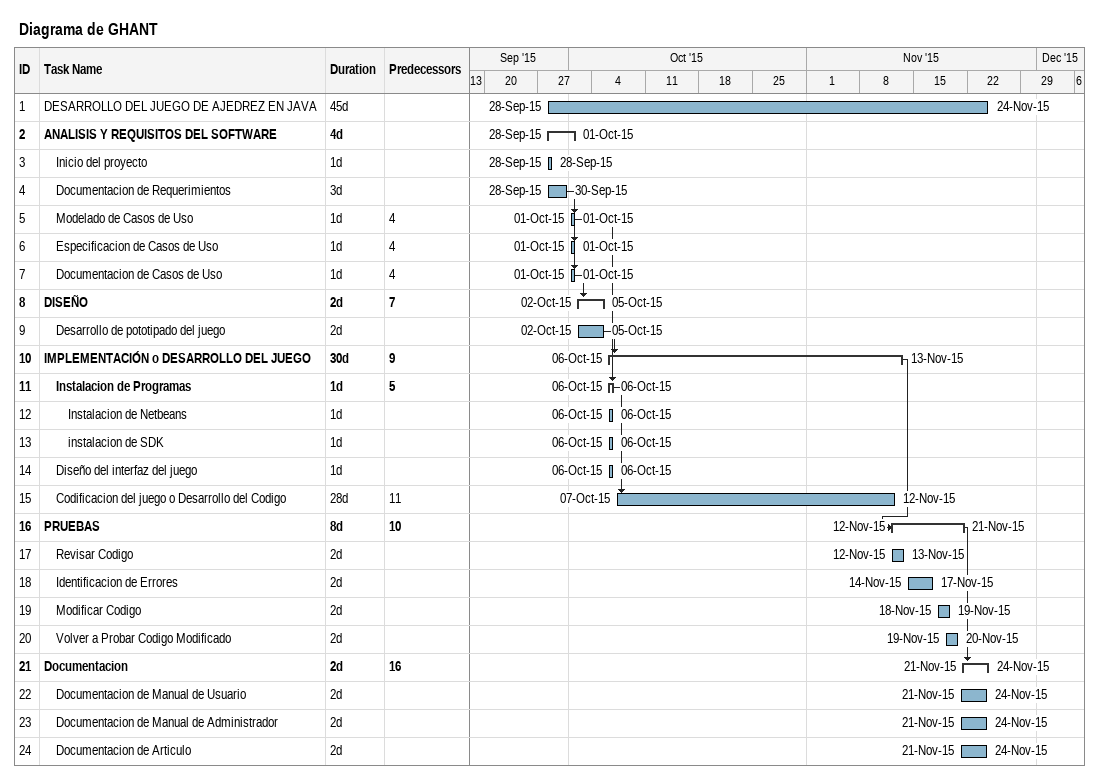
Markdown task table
Diagrama de GHANT

| ID | Level | Task | Duration | Start | Finish | Predecessors |
|---|---|---|---|---|---|---|
| 1 | 1 | DESARROLLO DEL JUEGO DE AJEDREZ EN JAVA | 45d | 2015-09-28 | 2015-11-24 |  |
| 2 | 1 | **ANALISIS Y REQUISITOS DEL SOFTWARE** | 4d | 2015-09-28 | 2015-10-01 |  |
| 3 | 2 | Inicio del proyecto | 1d | 2015-09-28 | 2015-09-28 |  |
| 4 | 2 | Documentacion de Requerimientos | 3d | 2015-09-28 | 2015-09-30 |  |
| 5 | 2 | Modelado de Casos de Uso | 1d | 2015-10-01 | 2015-10-01 | 4 |
| 6 | 2 | Especificacion de Casos de Uso | 1d | 2015-10-01 | 2015-10-01 | 4 |
| 7 | 2 | Documentacion de Casos de Uso | 1d | 2015-10-01 | 2015-10-01 | 4 |
| 8 | 1 | **DISEÑO** | 2d | 2015-10-02 | 2015-10-05 | 7 |
| 9 | 2 | Desarrollo de pototipado del juego | 2d | 2015-10-02 | 2015-10-05 |  |
| 10 | 1 | **IMPLEMENTACIÓN o DESARROLLO DEL JUEGO** | 30d | 2015-10-06 | 2015-11-13 | 9 |
| 11 | 2 | **Instalacion de Programas** | 1d | 2015-10-06 | 2015-10-06 | 5 |
| 12 | 3 | Instalacion de Netbeans | 1d | 2015-10-06 | 2015-10-06 |  |
| 13 | 3 | instalacion de SDK | 1d | 2015-10-06 | 2015-10-06 |  |
| 14 | 2 | Diseño del interfaz del juego | 1d | 2015-10-06 | 2015-10-06 |  |
| 15 | 2 | Codificacion del juego o Desarrollo del Codigo | 28d | 2015-10-07 | 2015-11-12 | 11 |
| 16 | 1 | **PRUEBAS** | 8d | 2015-11-12 | 2015-11-21 | 10 |
| 17 | 2 | Revisar Codigo | 2d | 2015-11-12 | 2015-11-13 |  |
| 18 | 2 | Identificacion de Errores | 2d | 2015-11-14 | 2015-11-17 |  |
| 19 | 2 | Modificar Codigo | 2d | 2015-11-18 | 2015-11-19 |  |
| 20 | 2 | Volver a Probar Codigo Modificado | 2d | 2015-11-19 | 2015-11-20 |  |
| 21 | 1 | **Documentacion** | 2d | 2015-11-21 | 2015-11-24 | 16 |
| 22 | 2 | Documentacion de Manual de Usuario | 2d | 2015-11-21 | 2015-11-24 |  |
| 23 | 2 | Documentacion de Manual de Administrador | 2d | 2015-11-21 | 2015-11-24 |  |
| 24 | 2 | Documentacion de Articulo | 2d | 2015-11-21 | 2015-11-24 |  |
